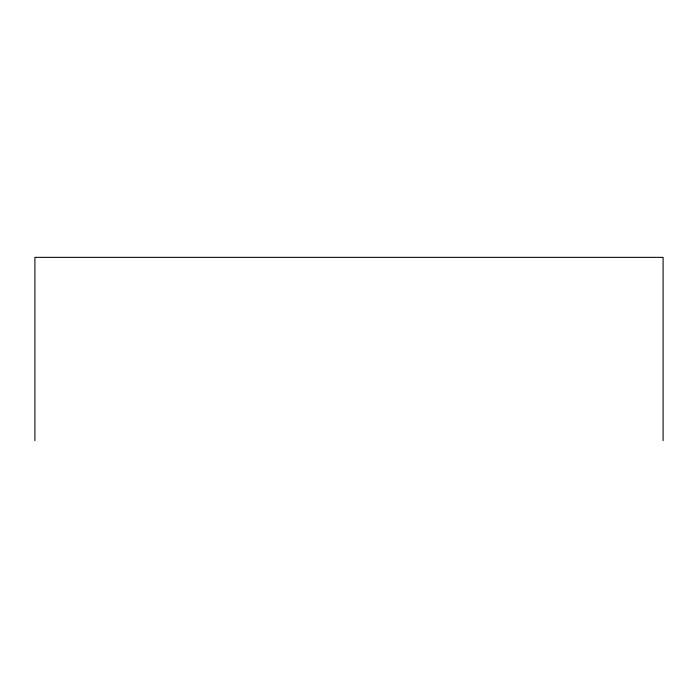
<?xml version="1.0" encoding="UTF-8"?>
<svg xmlns="http://www.w3.org/2000/svg" width="698" height="698" viewBox="0 0 698 698"><rect width="100%" height="100%" fill="white"/><g stroke="black" fill="none" stroke-linecap="round" stroke-linejoin="round"><path stroke-width="1.05" d="M663.1 440.639L663.1 257.361L34.9 257.361L34.9 440.639"/></g></svg>
